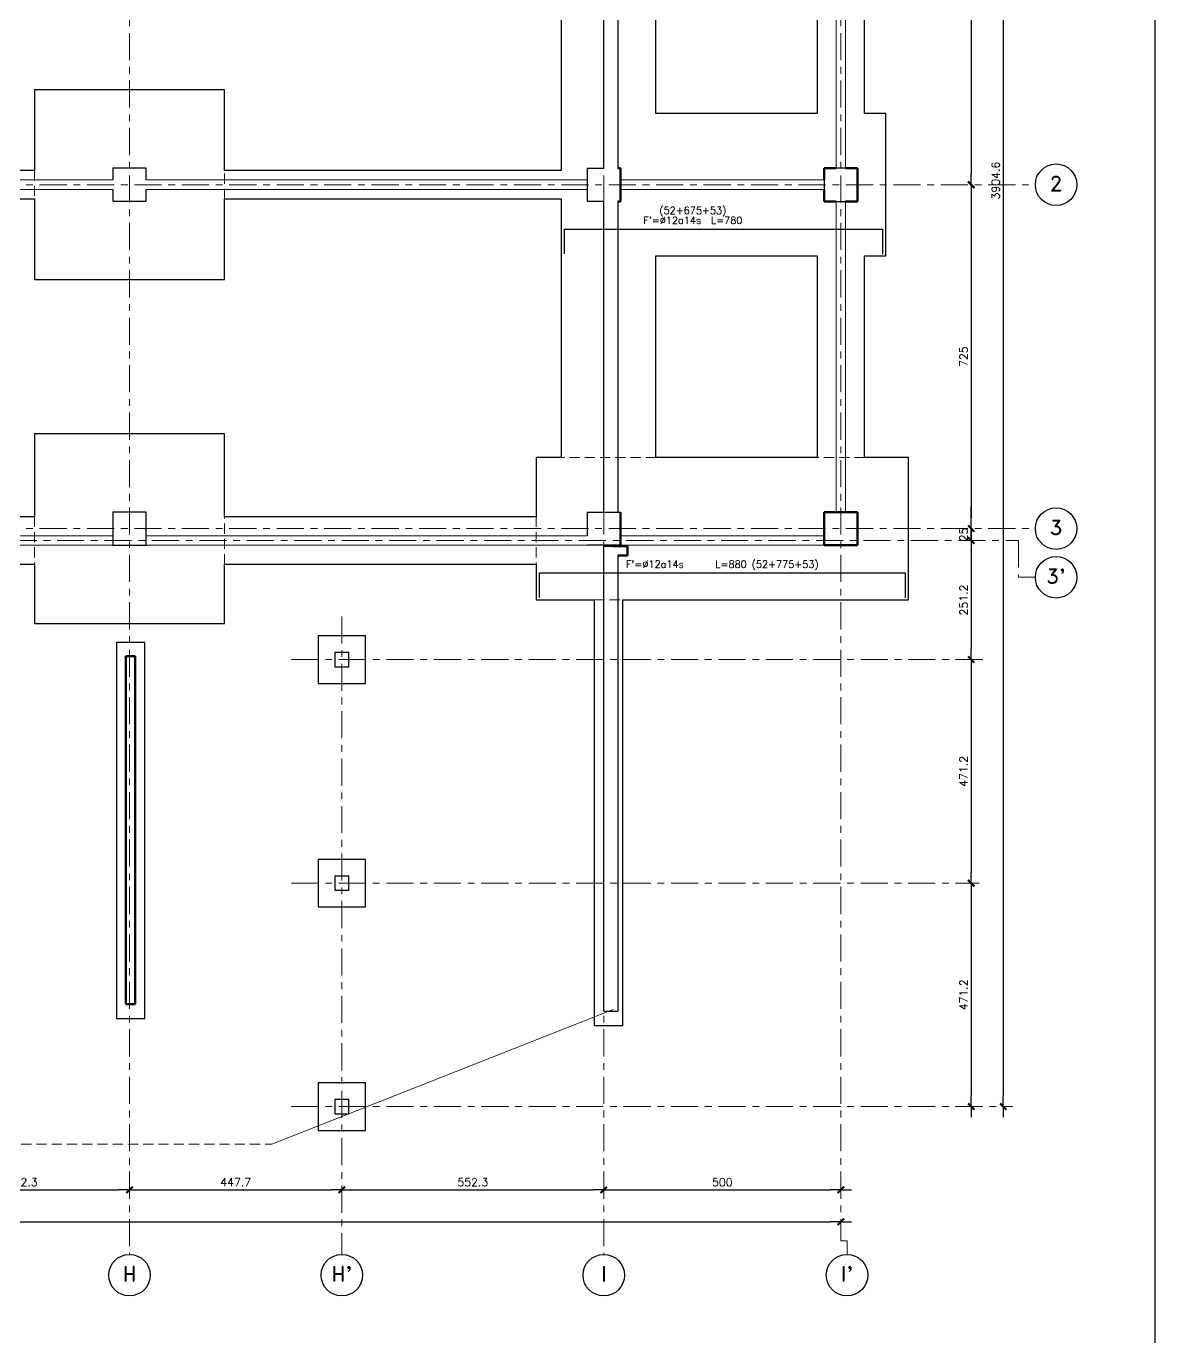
# Model space of a CAD drawing. Extents: x -4 to 6083, y -4 to 8618.
# Drawn here: x 3703 to 6083, y 3091 to 5854 of the extents above; entities that cross this region are included whole.
import ezdxf
from ezdxf.enums import TextEntityAlignment as Align
from ezdxf.xclip import XClip

# ---------------------------------------------------------------- set-up
doc = ezdxf.new("R2010")
doc.units = 0
doc.header["$LTSCALE"] = 45
doc.header["$MEASUREMENT"] = 0
doc.header["$XCLIPFRAME"] = 0
doc.linetypes.add('2017_67-100$0$Grid Line', pattern=[2.2225, 1.27, -0.3175, 0.3175, -0.3175])
doc.linetypes.add('2017_67-100$0$RLE-PROYECCION', pattern=[0.71438, 0.47625, -0.23813])
doc.layers.get('0').update_dxf_attribs({"linetype": 'CONTINUOUS'})
for name, color, linetype in [('2017_67-100$0$RLA-COTAS', 2, 'CONTINUOUS'), ('fe', 7, 'CONTINUOUS'), ('RLA-FORMATO', 7, 'CONTINUOUS'), ('TEXTOS-SM', 3, 'CONTINUOUS')]:
    doc.layers.add(name, color=color, linetype=linetype)
for name, color, linetype, lineweight in [('2017_67-100$0$RLE-EJE', 3, 'CONTINUOUS', 25), ('2017_67-100$0$RLE-EJES', 1, '2017_67-100$0$Grid Line', 9), ('2017_67-100$0$RLE-FUNDACION', 3, 'CONTINUOUS', 25), ('2017_67-100$0$RLE-LOSA', 3, 'CONTINUOUS', 15), ('2017_67-100$0$RLE-MURO', 3, 'CONTINUOUS', 25), ('2017_67-100$0$RLE-PILAR', 5, 'CONTINUOUS', 50), ('2017_67-100$0$RLE-PROYECCION', 2, '2017_67-100$0$RLE-PROYECCION', 15), ('2017_67-100$0$RLE-VIGA', 3, 'CONTINUOUS', 15)]:
    doc.layers.add(name, color=color, linetype=linetype, lineweight=lineweight)
doc.styles.add('2017_67-100$0$ROMAND', font='romand', dxfattribs={"height": 31.5})
doc.styles.add('2017_67-100$0$ROMANS', font='ROMANS.shx', dxfattribs={"height": 16.875})
doc.styles.add('ROMANS0', font='romans.shx')
doc.dimstyles.new('2017_67-100$0$ING-75', dxfattribs={"dimscale": 75, "dimtxt": 0.27, "dimasz": 0.3, "dimexe": 0, "dimexo": 0, "dimgap": 0.1, "dimtad": 1, "dimdec": 1, "dimzin": 12, "dimdsep": 46, "dimtxsty": '2017_67-100$0$ROMANS', "dimblk": '2017_67-100$0$TICK1', "dimblk1": '2017_67-100$0$TICK1', "dimblk2": '2017_67-100$0$TICK1', "dimcen": 0.09, "dimclrd": 2, "dimclre": 1, "dimclrt": 3, "dimadec": 0, "dimazin": 0, "dimtfac": 1, "dimtdec": 0, "dimtix": 1, "dimtmove": 2, "dimatfit": 3, "dimldrblk": '2017_67-100$0$TICK1', "dimfxl": 0, "dimfxlon": 1, "dimtolj": 1, "dimtzin": 0, "dimarcsym": 0})

# ---------------------------------------------------------------- blocks, each defined once
blk = doc.blocks.new('2017_67-100$0$TICK1')
at = {"color": 2}
for points in [[(0, 0), (-1, 0)], [(0, 0), (1, 0)]]:
    blk.add_lwpolyline(points, dxfattribs=at)
at = {"color": 2, "const_width": 0.2}
blk.add_lwpolyline([(-0.3, -0.3), (0.3, 0.3)], dxfattribs=at)
blk = doc.blocks.new('*D32')
at = {"layer": '2017_67-100$0$RLA-COTAS', "color": 2, "lineweight": -2, "transparency": 16777216}
blk.add_line((5644.4, 7458.6), (5644.4, 3599), dxfattribs=at)
at = {"layer": '2017_67-100$0$RLA-COTAS', "color": 2, "lineweight": -2, "transparency": 16777216, "xscale": 22.5, "yscale": 22.5, "zscale": 22.5}
for p, rotation in [((5644.4, 7481.1), 90), ((5644.4, 3576.5), 270)]:
    blk.add_blockref('2017_67-100$0$TICK1', p, dxfattribs=dict(at, rotation=rotation))
at = {"layer": '2017_67-100$0$RLA-COTAS', "color": 3, "transparency": 16777216, "insert": (5628.4, 5528.8), "char_height": 16.88, "attachment_point": 5, "rotation": 90, "style": '2017_67-100$0$ROMANS'}
blk.add_mtext('\\A1;3904.6', dxfattribs=at)
blk = doc.blocks.new('*D35')
at = {"layer": '2017_67-100$0$RLA-COTAS', "color": 2, "lineweight": -2, "transparency": 16777216}
blk.add_line((5576.9, 6387.6), (5576.9, 5542.6), dxfattribs=at)
at = {"layer": '2017_67-100$0$RLA-COTAS', "color": 2, "lineweight": -2, "transparency": 16777216, "xscale": 22.5, "yscale": 22.5, "zscale": 22.5}
for p, rotation in [((5576.9, 6410.1), 90), ((5576.9, 5520.1), 270)]:
    blk.add_blockref('2017_67-100$0$TICK1', p, dxfattribs=dict(at, rotation=rotation))
at = {"layer": '2017_67-100$0$RLA-COTAS', "color": 3, "transparency": 16777216, "insert": (5560.9, 5965.1), "char_height": 16.88, "attachment_point": 5, "rotation": 90, "style": '2017_67-100$0$ROMANS'}
blk.add_mtext('\\A1;890', dxfattribs=at)
blk = doc.blocks.new('*D36')
at = {"layer": '2017_67-100$0$RLA-COTAS', "color": 2, "lineweight": -2, "transparency": 16777216}
blk.add_line((5576.9, 5497.6), (5576.9, 4817.6), dxfattribs=at)
at = {"layer": '2017_67-100$0$RLA-COTAS', "color": 2, "lineweight": -2, "transparency": 16777216, "xscale": 22.5, "yscale": 22.5, "zscale": 22.5}
for p, rotation in [((5576.9, 5520.1), 90), ((5576.9, 4795.1), 270)]:
    blk.add_blockref('2017_67-100$0$TICK1', p, dxfattribs=dict(at, rotation=rotation))
at = {"layer": '2017_67-100$0$RLA-COTAS', "color": 3, "transparency": 16777216, "insert": (5560.9, 5157.6), "char_height": 16.88, "attachment_point": 5, "rotation": 90, "style": '2017_67-100$0$ROMANS'}
blk.add_mtext('\\A1;725', dxfattribs=at)
blk = doc.blocks.new('*D37')
at = {"layer": '2017_67-100$0$RLA-COTAS', "color": 2, "lineweight": -2, "transparency": 16777216}
for p, q in [((5576.9, 4817.6), (5576.9, 4840.1)), ((5576.9, 4795.1), (5576.9, 4770.1)), ((5576.9, 4747.6), (5576.9, 4725.1))]:
    blk.add_line(p, q, dxfattribs=at)
at = {"layer": '2017_67-100$0$RLA-COTAS', "color": 2, "lineweight": -2, "transparency": 16777216, "xscale": 22.5, "yscale": 22.5, "zscale": 22.5}
for p, rotation in [((5576.9, 4795.1), 270), ((5576.9, 4770.1), 90)]:
    blk.add_blockref('2017_67-100$0$TICK1', p, dxfattribs=dict(at, rotation=rotation))
at = {"layer": '2017_67-100$0$RLA-COTAS', "color": 3, "transparency": 16777216, "insert": (5560.9, 4782.6), "char_height": 16.88, "attachment_point": 5, "rotation": 90, "style": '2017_67-100$0$ROMANS'}
blk.add_mtext('\\A1;25', dxfattribs=at)
blk = doc.blocks.new('*D38')
at = {"layer": '2017_67-100$0$RLA-COTAS', "color": 2, "lineweight": -2, "transparency": 16777216}
blk.add_line((5576.9, 4747.6), (5576.9, 4541.4), dxfattribs=at)
at = {"layer": '2017_67-100$0$RLA-COTAS', "color": 2, "lineweight": -2, "transparency": 16777216, "xscale": 22.5, "yscale": 22.5, "zscale": 22.5}
for p, rotation in [((5576.9, 4770.1), 90), ((5576.9, 4518.9), 270)]:
    blk.add_blockref('2017_67-100$0$TICK1', p, dxfattribs=dict(at, rotation=rotation))
at = {"layer": '2017_67-100$0$RLA-COTAS', "color": 3, "transparency": 16777216, "insert": (5560.9, 4644.5), "char_height": 16.88, "attachment_point": 5, "rotation": 90, "style": '2017_67-100$0$ROMANS'}
blk.add_mtext('\\A1;251.2', dxfattribs=at)
blk = doc.blocks.new('*D39')
at = {"layer": '2017_67-100$0$RLA-COTAS', "color": 2, "lineweight": -2, "transparency": 16777216}
blk.add_line((5576.9, 4496.4), (5576.9, 4070.2), dxfattribs=at)
at = {"layer": '2017_67-100$0$RLA-COTAS', "color": 2, "lineweight": -2, "transparency": 16777216, "xscale": 22.5, "yscale": 22.5, "zscale": 22.5}
for p, rotation in [((5576.9, 4518.9), 90), ((5576.9, 4047.7), 270)]:
    blk.add_blockref('2017_67-100$0$TICK1', p, dxfattribs=dict(at, rotation=rotation))
at = {"layer": '2017_67-100$0$RLA-COTAS', "color": 3, "transparency": 16777216, "insert": (5560.9, 4283.3), "char_height": 16.88, "attachment_point": 5, "rotation": 90, "style": '2017_67-100$0$ROMANS'}
blk.add_mtext('\\A1;471.2', dxfattribs=at)
blk = doc.blocks.new('*D40')
at = {"layer": '2017_67-100$0$RLA-COTAS', "color": 2, "lineweight": -2, "transparency": 16777216}
blk.add_line((5576.9, 4025.2), (5576.9, 3599), dxfattribs=at)
at = {"layer": '2017_67-100$0$RLA-COTAS', "color": 2, "lineweight": -2, "transparency": 16777216, "xscale": 22.5, "yscale": 22.5, "zscale": 22.5}
for p, rotation in [((5576.9, 4047.7), 90), ((5576.9, 3576.5), 270)]:
    blk.add_blockref('2017_67-100$0$TICK1', p, dxfattribs=dict(at, rotation=rotation))
at = {"layer": '2017_67-100$0$RLA-COTAS', "color": 3, "transparency": 16777216, "insert": (5560.9, 3812.1), "char_height": 16.88, "attachment_point": 5, "rotation": 90, "style": '2017_67-100$0$ROMANS'}
blk.add_mtext('\\A1;471.2', dxfattribs=at)
blk = doc.blocks.new('*D41')
at = {"layer": '2017_67-100$0$RLA-COTAS', "color": 2, "lineweight": -2, "transparency": 16777216}
blk.add_line((799.6, 3333.5), (5279.6, 3333.5), dxfattribs=at)
at = {"layer": '2017_67-100$0$RLA-COTAS', "color": 2, "lineweight": -2, "transparency": 16777216, "xscale": 22.5, "yscale": 22.5, "zscale": 22.5, "rotation": 180}
blk.add_blockref('2017_67-100$0$TICK1', (777.1, 3333.5), dxfattribs=at)
at = {"layer": '2017_67-100$0$RLA-COTAS', "color": 2, "lineweight": -2, "transparency": 16777216, "xscale": 22.5, "yscale": 22.5, "zscale": 22.5}
blk.add_blockref('2017_67-100$0$TICK1', (5302.1, 3333.5), dxfattribs=at)
at = {"layer": '2017_67-100$0$RLA-COTAS', "color": 3, "transparency": 16777216, "insert": (3039.6, 3349.5), "char_height": 16.88, "attachment_point": 5, "style": '2017_67-100$0$ROMANS'}
blk.add_mtext('\\A1;4525', dxfattribs=at)
blk = doc.blocks.new('*D49')
at = {"layer": '2017_67-100$0$RLA-COTAS', "color": 2, "lineweight": -2, "transparency": 16777216}
blk.add_line((3372.3, 3401), (3779.6, 3401), dxfattribs=at)
at = {"layer": '2017_67-100$0$RLA-COTAS', "color": 2, "lineweight": -2, "transparency": 16777216, "xscale": 22.5, "yscale": 22.5, "zscale": 22.5, "rotation": 180}
blk.add_blockref('2017_67-100$0$TICK1', (3349.8, 3401), dxfattribs=at)
at = {"layer": '2017_67-100$0$RLA-COTAS', "color": 2, "lineweight": -2, "transparency": 16777216, "xscale": 22.5, "yscale": 22.5, "zscale": 22.5}
blk.add_blockref('2017_67-100$0$TICK1', (3802.1, 3401), dxfattribs=at)
at = {"layer": '2017_67-100$0$RLA-COTAS', "color": 3, "transparency": 16777216, "insert": (3575.9, 3417), "char_height": 16.88, "attachment_point": 5, "style": '2017_67-100$0$ROMANS'}
blk.add_mtext('\\A1;452.3', dxfattribs=at)
blk = doc.blocks.new('*D50')
at = {"layer": '2017_67-100$0$RLA-COTAS', "color": 2, "lineweight": -2, "transparency": 16777216}
blk.add_line((3824.6, 3401), (4227.3, 3401), dxfattribs=at)
at = {"layer": '2017_67-100$0$RLA-COTAS', "color": 2, "lineweight": -2, "transparency": 16777216, "xscale": 22.5, "yscale": 22.5, "zscale": 22.5, "rotation": 180}
blk.add_blockref('2017_67-100$0$TICK1', (3802.1, 3401), dxfattribs=at)
at = {"layer": '2017_67-100$0$RLA-COTAS', "color": 2, "lineweight": -2, "transparency": 16777216, "xscale": 22.5, "yscale": 22.5, "zscale": 22.5}
blk.add_blockref('2017_67-100$0$TICK1', (4249.8, 3401), dxfattribs=at)
at = {"layer": '2017_67-100$0$RLA-COTAS', "color": 3, "transparency": 16777216, "insert": (4025.9, 3417), "char_height": 16.88, "attachment_point": 5, "style": '2017_67-100$0$ROMANS'}
blk.add_mtext('\\A1;447.7', dxfattribs=at)
blk = doc.blocks.new('*D51')
at = {"layer": '2017_67-100$0$RLA-COTAS', "color": 2, "lineweight": -2, "transparency": 16777216}
blk.add_line((4272.3, 3401), (4779.6, 3401), dxfattribs=at)
at = {"layer": '2017_67-100$0$RLA-COTAS', "color": 2, "lineweight": -2, "transparency": 16777216, "xscale": 22.5, "yscale": 22.5, "zscale": 22.5, "rotation": 180}
blk.add_blockref('2017_67-100$0$TICK1', (4249.8, 3401), dxfattribs=at)
at = {"layer": '2017_67-100$0$RLA-COTAS', "color": 2, "lineweight": -2, "transparency": 16777216, "xscale": 22.5, "yscale": 22.5, "zscale": 22.5}
blk.add_blockref('2017_67-100$0$TICK1', (4802.1, 3401), dxfattribs=at)
at = {"layer": '2017_67-100$0$RLA-COTAS', "color": 3, "transparency": 16777216, "insert": (4525.9, 3417), "char_height": 16.88, "attachment_point": 5, "style": '2017_67-100$0$ROMANS'}
blk.add_mtext('\\A1;552.3', dxfattribs=at)
blk = doc.blocks.new('*D52')
at = {"layer": '2017_67-100$0$RLA-COTAS', "color": 2, "lineweight": -2, "transparency": 16777216}
blk.add_line((4824.6, 3401), (5279.6, 3401), dxfattribs=at)
at = {"layer": '2017_67-100$0$RLA-COTAS', "color": 2, "lineweight": -2, "transparency": 16777216, "xscale": 22.5, "yscale": 22.5, "zscale": 22.5, "rotation": 180}
blk.add_blockref('2017_67-100$0$TICK1', (4802.1, 3401), dxfattribs=at)
at = {"layer": '2017_67-100$0$RLA-COTAS', "color": 2, "lineweight": -2, "transparency": 16777216, "xscale": 22.5, "yscale": 22.5, "zscale": 22.5}
blk.add_blockref('2017_67-100$0$TICK1', (5302.1, 3401), dxfattribs=at)
at = {"layer": '2017_67-100$0$RLA-COTAS', "color": 3, "transparency": 16777216, "insert": (5052.1, 3417), "char_height": 16.88, "attachment_point": 5, "style": '2017_67-100$0$ROMANS'}
blk.add_mtext('\\A1;500', dxfattribs=at)
blk = doc.blocks.new('2017_67-100$0$A$C275F4B4F')
at = {"layer": '2017_67-100$0$RLE-PILAR'}
for p, q in [((-7.7, -1002.5), (-7.7, -269.2)), ((-7.7, -269.2), (12.3, -269.2)), ((12.3, -269.2), (12.3, -1002.5)), ((-7.7, -1002.5), (12.3, -1002.5))]:
    blk.add_line(p, q, dxfattribs=at)
blk = doc.blocks.new('2017_67-100')
at = {"layer": '2017_67-100$0$RLE-EJE'}
for centre in [(5755.831, 5520.144), (5755.831, 4795.128), (5755.831, 4692.467), (3802.065, 3221.181), (4249.773, 3221.181), (4802.065, 3221.181), (5314.986, 3221.181)]:
    blk.add_circle(centre, 43.75, dxfattribs=at)
at = {"layer": '2017_67-100$0$RLE-EJES'}
for p, q in [((3802.065, 7940.128), (3802.065, 3264.931)), ((4802.065, 7940.128), (4802.065, 3264.931)), ((5302.065, 7940.128), (5302.065, 3293.475)), ((312.065, 5520.144), (5712.081, 5520.144)), ((312.065, 4795.128), (5712.081, 4795.128)), ((349.033, 4770.128), (5676.317, 4770.128)), ((5676.317, 4770.128), (5676.317, 4692.467)), ((5676.317, 4692.467), (5712.081, 4692.467)), ((4249.773, 4610.173), (4249.773, 3264.931)), ((4143.774, 4518.9), (5603.774, 4518.9)), ((4143.774, 4047.686), (5593.774, 4047.686)), ((4143.774, 3576.472), (5663.774, 3576.472)), ((5302.065, 3293.475), (5314.986, 3293.475)), ((5314.986, 3293.475), (5314.986, 3264.931))]:
    blk.add_line(p, q, dxfattribs=at)
at = {"layer": '2017_67-100$0$RLE-FUNDACION'}
for p, q in [((4712.065, 6260.128), (4712.065, 5550.144)), ((4912.065, 5670.144), (4912.065, 6260.128)), ((5252.065, 6260.128), (5252.065, 5670.144)), ((5352.065, 5670.144), (5352.065, 6260.128)), ((3602.065, 5720.144), (3602.065, 5550.144)), ((4002.065, 5720.144), (3602.065, 5720.144)), ((4002.065, 5550.144), (4002.065, 5720.144)), ((5252.065, 5670.144), (4912.065, 5670.144)), ((5397.065, 5670.144), (5352.065, 5670.144)), ((5397.065, 5370.144), (5397.065, 5670.144)), ((3602.065, 5550.144), (3002.065, 5550.144)), ((4712.065, 5550.144), (4002.065, 5550.144)), ((3002.065, 5490.144), (3602.065, 5490.144)), ((3602.065, 5490.144), (3602.065, 5320.144)), ((4002.065, 5320.144), (4002.065, 5490.144)), ((4002.065, 5490.144), (4712.065, 5490.144)), ((4712.065, 5490.144), (4712.065, 4945.144)), ((4912.065, 4945.144), (4912.065, 5370.144)), ((4912.065, 5370.144), (5252.065, 5370.144)), ((5252.065, 5370.144), (5252.065, 4945.144)), ((5352.065, 4945.144), (5352.065, 5370.144)), ((5352.065, 5370.144), (5397.065, 5370.144)), ((3602.065, 5320.144), (4002.065, 5320.144)), ((3602.065, 4995.144), (3602.065, 4820.128)), ((4002.065, 4995.144), (3602.065, 4995.144)), ((4002.065, 4820.128), (4002.065, 4995.144)), ((4712.065, 4945.144), (4659.565, 4945.144)), ((4659.565, 4945.144), (4659.565, 4820.128)), ((5252.065, 4945.144), (4912.065, 4945.144)), ((5444.565, 4945.144), (5352.065, 4945.144)), ((5444.565, 4645.144), (5444.565, 4945.144)), ((3602.065, 4820.128), (3002.065, 4820.128)), ((4659.565, 4820.128), (4002.065, 4820.128)), ((3002.065, 4720.128), (3602.065, 4720.128)), ((3602.065, 4720.128), (3602.065, 4595.144)), ((4002.065, 4595.144), (4002.065, 4720.128)), ((4002.065, 4720.128), (4659.565, 4720.128)), ((4659.565, 4720.128), (4659.565, 4645.144)), ((4659.565, 4645.144), (4782.065, 4645.144)), ((4782.065, 4645.144), (4782.065, 3747.564)), ((4842.065, 3747.564), (4842.065, 4645.144)), ((4842.065, 4645.144), (5444.565, 4645.144)), ((3602.065, 4595.144), (4002.065, 4595.144)), ((4299.773, 4568.9), (4199.773, 4568.9)), ((4199.773, 4568.9), (4199.773, 4468.9)), ((4299.773, 4468.9), (4299.773, 4568.9)), ((3774.368, 4554.881), (3774.368, 3762.583)), ((3834.368, 4554.881), (3774.368, 4554.881)), ((3834.368, 3762.583), (3834.368, 4554.881)), ((4199.773, 4468.9), (4299.773, 4468.9)), ((4299.773, 4097.686), (4199.773, 4097.686)), ((4199.773, 4097.686), (4199.773, 3997.686)), ((4299.773, 3997.686), (4299.773, 4097.686)), ((4199.773, 3997.686), (4299.773, 3997.686)), ((3774.368, 3762.583), (3834.368, 3762.583)), ((4782.065, 3747.564), (4842.065, 3747.564)), ((4199.773, 3626.472), (4199.773, 3526.472)), ((4299.773, 3626.472), (4199.773, 3626.472)), ((4299.773, 3526.472), (4299.773, 3626.472)), ((4199.773, 3526.472), (4299.773, 3526.472))]:
    blk.add_line(p, q, dxfattribs=at)
at = {"layer": '2017_67-100$0$RLE-LOSA'}
for p, q in [((4822.065, 4758.128), (4822.065, 4760.128)), ((4101.875, 3497.297), (4822.065, 3781.017))]:
    blk.add_line(p, q, dxfattribs=at)
at = {"layer": '2017_67-100$0$RLE-MURO'}
for p, q in [((4802.065, 5555.128), (4802.065, 6375.128)), ((4832.065, 6375.128), (4832.065, 5555.128)), ((3837.065, 5555.144), (3767.065, 5555.144)), ((3767.065, 5555.144), (3767.065, 5530.144)), ((3837.065, 5530.144), (3837.065, 5555.144)), ((4767.065, 5555.128), (4802.06, 5555.128)), ((4767.065, 5555.128), (4767.065, 5485.128)), ((5312.065, 5555.128), (5292.065, 5555.128)), ((4837.065, 5530.144), (4837.065, 5510.144)), ((5267.065, 5530.144), (5267.065, 5510.144)), ((3767.065, 5510.144), (3767.065, 5485.144)), ((3837.065, 5485.144), (3837.065, 5510.144)), ((3767.065, 5485.144), (3837.065, 5485.144)), ((4802.065, 5485.128), (4767.065, 5485.128)), ((4802.065, 4830.144), (4802.065, 5485.128)), ((4832.065, 5485.128), (4832.065, 4830.144)), ((5292.065, 5485.128), (5312.065, 5485.128)), ((3837.065, 4830.128), (3767.065, 4830.128)), ((3767.065, 4830.128), (3767.065, 4760.128)), ((3837.065, 4760.128), (3837.065, 4830.128)), ((4767.065, 4830.128), (4837.065, 4830.128)), ((4767.065, 4830.128), (4767.065, 4780.128)), ((3767.065, 4760.128), (3837.065, 4760.128)), ((4837.065, 4760.128), (4767.065, 4760.128)), ((4802.065, 3777.564), (4802.065, 4758.128)), ((4802.065, 4758.128), (4822.065, 4758.128)), ((4832.065, 4738.128), (4832.065, 3777.564)), ((4264.773, 4533.9), (4234.773, 4533.9)), ((4234.773, 4533.9), (4234.773, 4503.9)), ((4264.773, 4503.9), (4264.773, 4533.9)), ((4234.773, 4503.9), (4264.773, 4503.9)), ((4264.773, 4062.686), (4234.773, 4062.686)), ((4234.773, 4062.686), (4234.773, 4032.686)), ((4264.773, 4032.686), (4264.773, 4062.686)), ((4234.773, 4032.686), (4264.773, 4032.686)), ((4802.065, 3777.564), (4832.065, 3777.564)), ((4264.774, 3591.472), (4234.774, 3591.472)), ((4234.774, 3591.472), (4234.774, 3561.472)), ((4264.774, 3561.472), (4264.774, 3591.472)), ((4234.774, 3561.472), (4264.774, 3561.472))]:
    blk.add_line(p, q, dxfattribs=at)
at = {"layer": '2017_67-100$0$RLE-PILAR'}
for p, q in [((4832.065, 5555.128), (4837.065, 5555.128)), ((4837.065, 5555.128), (4837.065, 5485.128)), ((5292.065, 5555.128), (5267.065, 5555.128)), ((5267.065, 5555.128), (5267.065, 5530.144)), ((5337.065, 5555.128), (5312.065, 5555.128)), ((5337.065, 5555.128), (5337.065, 5485.128)), ((5267.065, 5510.144), (5267.065, 5485.128)), ((4832.065, 5485.128), (4837.065, 5485.128)), ((5267.065, 5485.128), (5292.065, 5485.128)), ((5312.065, 5485.128), (5337.065, 5485.128)), ((4837.065, 4830.128), (4837.065, 4760.128)), ((5337.065, 4830.128), (5267.065, 4830.128)), ((5267.065, 4830.128), (5267.065, 4760.128)), ((5337.065, 4830.128), (5337.065, 4760.128)), ((4822.065, 4758.128), (4852.065, 4758.128)), ((4837.065, 4760.144), (4837.065, 4760.128)), ((4852.065, 4738.128), (4852.065, 4758.128)), ((5267.065, 4760.128), (5337.065, 4760.128)), ((4832.065, 4738.128), (4852.065, 4738.128))]:
    blk.add_line(p, q, dxfattribs=at)
at = {"layer": '2017_67-100$0$RLE-PROYECCION'}
for p, q in [((3602.065, 5550.144), (3602.065, 5490.144)), ((4002.065, 5490.144), (4002.065, 5550.144)), ((4912.065, 4945.144), (4712.065, 4945.144)), ((5352.065, 4945.144), (5252.065, 4945.144)), ((3602.065, 4820.128), (3602.065, 4720.128)), ((4002.065, 4720.128), (4002.065, 4820.128)), ((4659.565, 4820.128), (4659.565, 4720.128)), ((4782.065, 4645.144), (4842.065, 4645.144)), ((1773.601, 3497.297), (4101.875, 3497.297))]:
    blk.add_line(p, q, dxfattribs=at)
at = {"layer": '2017_67-100$0$RLE-VIGA'}
for p, q in [((5292.065, 6375.128), (5292.065, 5555.128)), ((5312.065, 5555.128), (5312.065, 6375.128)), ((5312.065, 5555.128), (5292.065, 5555.128)), ((2837.065, 5530.144), (3767.065, 5530.144)), ((3837.065, 5530.144), (4767.065, 5530.144)), ((5267.065, 5530.144), (4837.065, 5530.144)), ((5267.065, 5530.144), (5267.065, 5510.144)), ((3767.065, 5510.144), (2837.065, 5510.144)), ((4767.065, 5510.144), (3837.065, 5510.144)), ((4837.065, 5510.144), (5267.065, 5510.144)), ((5292.065, 5485.128), (5312.065, 5485.128)), ((5292.065, 5485.128), (5292.065, 4830.144)), ((5312.065, 4830.144), (5312.065, 5485.128)), ((2997.065, 4780.128), (3607.065, 4780.128)), ((3607.065, 4760.128), (2997.065, 4760.128)), ((3607.065, 4780.128), (3767.065, 4780.128)), ((3767.065, 4760.128), (3607.065, 4760.128)), ((3837.065, 4780.128), (3997.065, 4780.128)), ((3997.065, 4760.128), (3837.065, 4760.128)), ((3997.065, 4780.128), (4661.065, 4780.128)), ((4661.065, 4760.128), (3997.065, 4760.128)), ((4661.065, 4780.128), (4767.065, 4780.128)), ((4767.065, 4760.128), (4661.065, 4760.128)), ((5267.065, 4780.144), (4837.065, 4780.144)), ((4837.065, 4760.144), (5267.065, 4760.144))]:
    blk.add_line(p, q, dxfattribs=at)
blk.add_blockref('2017_67-100$0$A$C275F4B4F', (3802.065, 4795.128))
at = {"layer": '2017_67-100$0$RLE-EJE', "color": 5, "char_height": 31.25, "width": 1, "attachment_point": 2, "line_spacing_factor": 0.941778, "style": '2017_67-100$0$ROMAND'}
for s, insert in [('2', (5755.637, 5538.276)), ('3', (5755.637, 4813.259)), ("3'", (5755.637, 4710.598)), ('H', (3802.074, 3239.497)), ("H'", (4249.783, 3239.497)), ('I', (4802.074, 3239.497)), ("I'", (5314.996, 3239.497))]:
    blk.add_mtext(s, dxfattribs=dict(at, insert=insert))
at = {"layer": '2017_67-100$0$RLA-COTAS'}
for base, p1, p2, picture, middle in [((5644.352, 3576.472), (5651.852, 7481.087), (5651.852, 3576.472), '*D32', (5628.415, 5528.78)), ((5576.852, 5520.144), (5584.352, 6410.144), (5584.352, 5520.144), '*D35', (5560.915, 5965.144)), ((5576.852, 4795.128), (5584.352, 5520.144), (5584.352, 4795.128), '*D36', (5560.915, 5157.636)), ((5576.852, 4770.128), (5584.352, 4795.128), (5584.352, 4770.128), '*D37', (5560.915, 4782.628)), ((5576.852, 4518.9), (5584.352, 4770.128), (5584.352, 4518.9), '*D38', (5560.915, 4644.514)), ((5576.852, 4047.686), (5584.352, 4518.9), (5584.352, 4047.686), '*D39', (5560.915, 4283.293)), ((5576.852, 3576.472), (5584.352, 4047.686), (5584.352, 3576.472), '*D40', (5560.915, 3812.079))]:
    dim = blk.add_linear_dim(base=base, p1=p1, p2=p2, angle=90, dimstyle='2017_67-100$0$ING-75', override={"dimexe": 0, "dimexo": 0, "dimdec": 1, "dimfxl": 0, "dimfxlon": 1}, dxfattribs=at)
    dim.commit()
    dim.dimension.update_dxf_attribs({"geometry": picture, "text_midpoint": middle})
for base, p1, p2, picture, middle in [((3802.065, 3401.048), (3349.773, 3408.548), (3802.065, 3408.548), '*D49', (3575.919, 3416.986)), ((4249.773, 3401.048), (3802.065, 3408.548), (4249.773, 3408.548), '*D50', (4025.919, 3416.986)), ((4802.065, 3401.048), (4249.773, 3408.548), (4802.065, 3408.548), '*D51', (4525.919, 3416.986)), ((5302.065, 3401.048), (4802.065, 3408.548), (5302.065, 3408.548), '*D52', (5052.065, 3416.986)), ((5302.065, 3333.548), (777.065, 3341.048), (5302.065, 3341.048), '*D41', (3039.565, 3349.486))]:
    dim = blk.add_linear_dim(base=base, p1=p1, p2=p2, dimstyle='2017_67-100$0$ING-75', override={"dimexe": 0, "dimexo": 0, "dimdec": 1, "dimfxl": 0, "dimfxlon": 1}, dxfattribs=at)
    dim.commit()
    dim.dimension.update_dxf_attribs({"geometry": picture, "text_midpoint": middle})

msp = doc.modelspace()

# ---------------------------------------------------------------- linework, layer by layer
at = {"layer": 'fe'}
for points in [[(4837.6, 5374.8), (4837.6, 5426.8), (5508.6, 5426.8), (5508.6, 5373.8)], [(4785.1, 4649.9), (4785.1, 4701.9), (5556.1, 4701.9), (5556.1, 4648.9)]]:
    msp.add_lwpolyline(points, dxfattribs=at)
at = {"layer": 'RLA-FORMATO', "color": 6, "linetype": 'Continuous'}
msp.add_line((6082.5, 8617.5), (6082.5, 0), dxfattribs=at)

# ---------------------------------------------------------------- block references
ref = msp.add_blockref('2017_67-100', (118.6, 0))
XClip(ref).set_block_clipping_path([(100.2348287076, 3085.6938788593), (5901.4263983276, 8269.0292092424)])

# ---------------------------------------------------------------- texts
at = {"layer": 'TEXTOS-SM', "style": 'ROMANS0'}
for s, p in [('(52+675+53)', (5108.5, 5458.4)), ("F'=%%C12a14s  L=780", (5108.5, 5437.5))]:
    msp.add_text(s, height=15, dxfattribs=at).set_placement(p, align=Align.CENTER)
msp.add_text("F'=%%C12a14s     L=880 (52+775+53)", height=15, rotation=360, dxfattribs=at).set_placement((5170.6, 4712.6), align=Align.CENTER)

doc.saveas('drawing.dxf')
